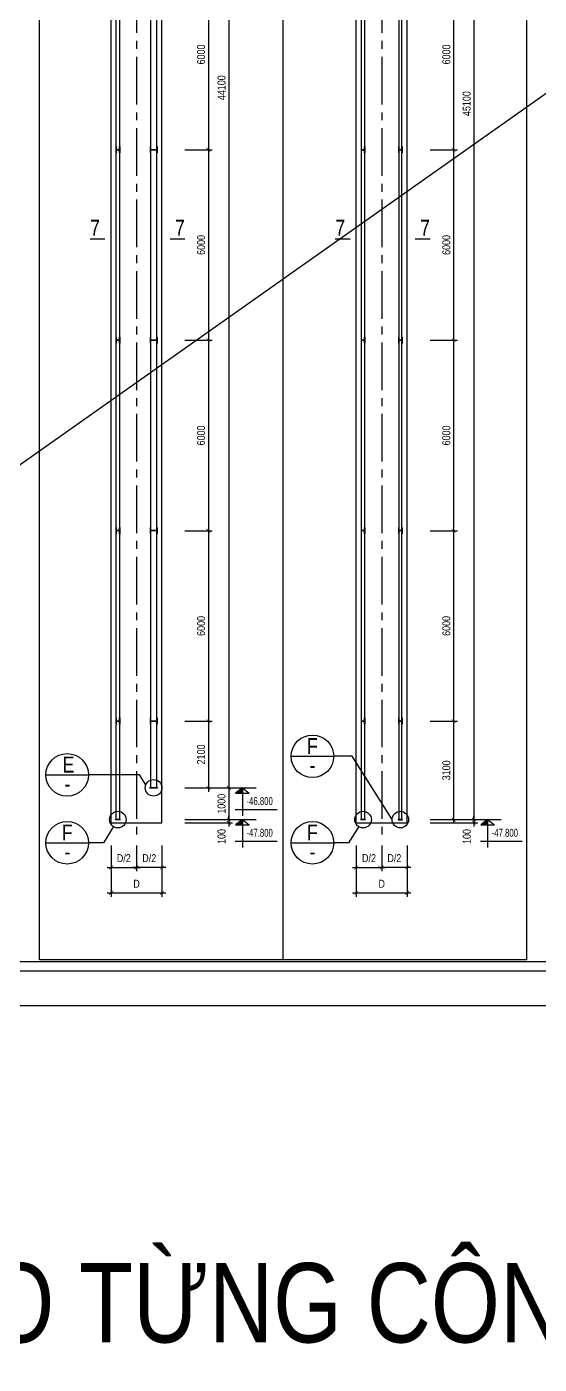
# Model space of a CAD drawing. Extents: x 171424 to 249266, y 74893 to 149166.
# Drawn here: x 222537 to 226570, y 100070 to 110602 of the extents above; entities that cross this region are included whole.
import ezdxf
from ezdxf.enums import TextEntityAlignment as Align

# ---------------------------------------------------------------- set-up
doc = ezdxf.new("R2010")
doc.units = 0
doc.header["$LTSCALE"] = 500
doc.header["$MEASUREMENT"] = 0
doc.header["$PDMODE"] = 3
doc.linetypes.add('CENTER2', pattern=[1.125, 0.75, -0.125, 0.125, -0.125])
doc.layers.get('0').update_dxf_attribs({"linetype": 'CONTINUOUS'})
doc.layers.get('DEFPOINTS').update_dxf_attribs({"linetype": 'CONTINUOUS'})
for name, color, linetype in [('01.CDC.AXIS', 160, 'CENTER2'), ('02.CDC.DIM', 1, 'CONTINUOUS'), ('03.CDC.BORDER', 3, 'CONTINUOUS'), ('06.CDC.TEXT', 2, 'CONTINUOUS'), ('10.CDC.HATCH', 9, 'CONTINUOUS'), ('11.CDC.NOTE', 8, 'CONTINUOUS'), ('CDC-KHUNGTEN', 7, 'CONTINUOUS'), ('CDC.10.HATCH', 9, 'CONTINUOUS')]:
    doc.layers.add(name, color=color, linetype=linetype)
doc.layers.add('KCS_Plotter', color=11, linetype='CONTINUOUS', plot=False)
doc.styles.add('ARIAL', font='arial.ttf', dxfattribs={"width": 0.8})
doc.dimstyles.new('DIM100-25', dxfattribs={"dimtxt": 63, "dimasz": 30, "dimexe": 30, "dimexo": 0, "dimgap": 25, "dimtad": 1, "dimdec": 0, "dimlfac": 4, "dimzin": 0, "dimdsep": 46, "dimtxsty": 'ARIAL', "dimblk": 'ARCHTICK', "dimblk1": 'ARCHTICK', "dimblk2": 'D', "dimcen": 0, "dimdle": 30, "dimclrd": 1, "dimclre": 1, "dimclrt": 2, "dimadec": 0, "dimazin": 0, "dimtfac": 1, "dimtdec": 0, "dimtix": 1, "dimtofl": 0, "dimtmove": 2, "dimatfit": 3, "dimldrblk": 'ARCHTICK', "dimfxl": 1, "dimtolj": 1, "dimtzin": 0, "dimarcsym": 0})
doc.dimstyles.new('DIM100-50', dxfattribs={"dimtxt": 63, "dimasz": 30, "dimexe": 30, "dimexo": 0, "dimgap": 40, "dimtad": 1, "dimdec": 0, "dimlfac": 2, "dimzin": 0, "dimdsep": 46, "dimtxsty": 'ARIAL', "dimblk": 'ARCHTICK', "dimcen": 0, "dimdle": 30, "dimclrd": 1, "dimclre": 1, "dimclrt": 2, "dimadec": 0, "dimazin": 0, "dimtfac": 1, "dimtdec": 0, "dimtix": 1, "dimtofl": 0, "dimtmove": 2, "dimatfit": 3, "dimldrblk": 'ARCHTICK', "dimfxl": 1, "dimtolj": 1, "dimtzin": 0, "dimarcsym": 0})

# ---------------------------------------------------------------- blocks, each defined once
blk = doc.blocks.new('_ArchTick')
at = {"color": 0, "linetype": 'ByBlock', "const_width": 0.15}
blk.add_lwpolyline([(-0.5, -0.5), (0.5, 0.5)], dxfattribs=at)
blk = doc.blocks.new('*D655')
at = {"layer": '02.CDC.DIM', "color": 1, "lineweight": -2, "transparency": 16777216}
for p, q in [((223201, 103991), (223201, 103752)), ((223601, 103991), (223601, 103752)), ((223171, 103782), (223631, 103782))]:
    blk.add_line(p, q, dxfattribs=at)
at = {"layer": 'DEFPOINTS', "color": 0, "transparency": 16777216}
for p in [(223201, 103991), (223601, 103991), (223601, 103782)]:
    blk.add_point(p, dxfattribs=at)
at = {"layer": '02.CDC.DIM', "color": 1, "lineweight": -2, "transparency": 16777216, "xscale": 30, "yscale": 30, "zscale": 30, "rotation": 180}
blk.add_blockref('_ArchTick', (223201, 103782), dxfattribs=at)
at = {"layer": '02.CDC.DIM', "color": 1, "lineweight": -2, "transparency": 16777216, "xscale": 30, "yscale": 30, "zscale": 30}
blk.add_blockref('_ArchTick', (223601, 103782), dxfattribs=at)
at = {"layer": '02.CDC.DIM', "color": 2, "transparency": 16777216, "insert": (223401, 103854), "char_height": 63, "attachment_point": 5, "style": 'ARIAL'}
blk.add_mtext('\\A1;D', dxfattribs=at)
blk = doc.blocks.new('*D656')
at = {"layer": '02.CDC.DIM', "color": 1, "lineweight": -2, "transparency": 16777216}
for p, q in [((223201, 104154), (223201, 103952)), ((223401, 104154), (223401, 103952)), ((223171, 103982), (223431, 103982))]:
    blk.add_line(p, q, dxfattribs=at)
at = {"layer": 'DEFPOINTS', "color": 0, "transparency": 16777216}
for p in [(223201, 104154), (223401, 104154), (223401, 103982)]:
    blk.add_point(p, dxfattribs=at)
at = {"layer": '02.CDC.DIM', "color": 1, "lineweight": -2, "transparency": 16777216, "xscale": 30, "yscale": 30, "zscale": 30, "rotation": 180}
blk.add_blockref('_ArchTick', (223201, 103982), dxfattribs=at)
at = {"layer": '02.CDC.DIM', "color": 1, "lineweight": -2, "transparency": 16777216, "xscale": 30, "yscale": 30, "zscale": 30}
blk.add_blockref('_ArchTick', (223401, 103982), dxfattribs=at)
at = {"layer": '02.CDC.DIM', "color": 2, "transparency": 16777216, "insert": (223301, 104055), "char_height": 63, "attachment_point": 5, "style": 'ARIAL'}
blk.add_mtext('\\A1;D/2', dxfattribs=at)
blk = doc.blocks.new('*D657')
at = {"layer": '02.CDC.DIM', "color": 1, "lineweight": -2, "transparency": 16777216}
for p, q in [((223401, 104154), (223401, 103952)), ((223601, 104154), (223601, 103952)), ((223631, 103982), (223371, 103982))]:
    blk.add_line(p, q, dxfattribs=at)
at = {"layer": 'DEFPOINTS', "color": 0, "transparency": 16777216}
for p in [(223401, 104154), (223601, 104154), (223401, 103982)]:
    blk.add_point(p, dxfattribs=at)
at = {"layer": '02.CDC.DIM', "color": 1, "lineweight": -2, "transparency": 16777216, "xscale": 30, "yscale": 30, "zscale": 30, "rotation": 180}
blk.add_blockref('_ArchTick', (223401, 103982), dxfattribs=at)
at = {"layer": '02.CDC.DIM', "color": 1, "lineweight": -2, "transparency": 16777216, "xscale": 30, "yscale": 30, "zscale": 30}
blk.add_blockref('_ArchTick', (223601, 103982), dxfattribs=at)
at = {"layer": '02.CDC.DIM', "color": 2, "transparency": 16777216, "insert": (223501, 104055), "char_height": 63, "attachment_point": 5, "style": 'ARIAL'}
blk.add_mtext('\\A1;D/2', dxfattribs=at)
blk = doc.blocks.new('*D661')
at = {"layer": '02.CDC.DIM', "color": 1, "lineweight": -2, "transparency": 16777216}
for p, q in [((223782, 111134), (223996, 111134)), ((223966, 111164), (223966, 109604)), ((223782, 109634), (223996, 109634))]:
    blk.add_line(p, q, dxfattribs=at)
at = {"layer": 'DEFPOINTS', "color": 0, "transparency": 16777216}
for p in [(223782, 111134), (223782, 109634), (223966, 109634)]:
    blk.add_point(p, dxfattribs=at)
at = {"layer": '02.CDC.DIM', "color": 1, "lineweight": -2, "transparency": 16777216, "xscale": 30, "yscale": 30, "zscale": 30}
for p, rotation in [((223966, 111134), 90), ((223966, 109634), 270)]:
    blk.add_blockref('_ArchTick', p, dxfattribs=dict(at, rotation=rotation))
at = {"layer": '02.CDC.DIM', "color": 2, "transparency": 16777216, "insert": (223909, 110384), "char_height": 63, "attachment_point": 5, "rotation": 90, "style": 'ARIAL'}
blk.add_mtext('\\A1;6000', dxfattribs=at)
blk = doc.blocks.new('D')
at = {"layer": '02.CDC.DIM'}
for p, q in [((-50, -50), (50, 50)), ((-86.75, 0), (86.75, 0))]:
    blk.add_line(p, q, dxfattribs=at)
blk = doc.blocks.new('*D662')
at = {"layer": '02.CDC.DIM', "color": 1, "lineweight": -2, "transparency": 16777216}
for p, q in [((223966, 109664), (223966, 108104)), ((223782, 109634), (223996, 109634)), ((223782, 108134), (223996, 108134))]:
    blk.add_line(p, q, dxfattribs=at)
at = {"layer": 'DEFPOINTS', "color": 0, "transparency": 16777216}
for p in [(223782, 109634), (223782, 108134), (223966, 108134)]:
    blk.add_point(p, dxfattribs=at)
at = {"layer": '02.CDC.DIM', "color": 1, "lineweight": -2, "transparency": 16777216, "xscale": 30, "yscale": 30, "zscale": 30}
for p, rotation in [((223966, 109634), 90), ((223966, 108134), 270)]:
    blk.add_blockref('_ArchTick', p, dxfattribs=dict(at, rotation=rotation))
at = {"layer": '02.CDC.DIM', "color": 2, "transparency": 16777216, "insert": (223909, 108884), "char_height": 63, "attachment_point": 5, "rotation": 90, "style": 'ARIAL'}
blk.add_mtext('\\A1;6000', dxfattribs=at)
blk = doc.blocks.new('*D663')
at = {"layer": '02.CDC.DIM', "color": 1, "lineweight": -2, "transparency": 16777216}
for p, q in [((223966, 108164), (223966, 106604)), ((223782, 108134), (223996, 108134)), ((223782, 106634), (223996, 106634))]:
    blk.add_line(p, q, dxfattribs=at)
at = {"layer": 'DEFPOINTS', "color": 0, "transparency": 16777216}
for p in [(223782, 108134), (223782, 106634), (223966, 106634)]:
    blk.add_point(p, dxfattribs=at)
at = {"layer": '02.CDC.DIM', "color": 1, "lineweight": -2, "transparency": 16777216, "xscale": 30, "yscale": 30, "zscale": 30}
for p, rotation in [((223966, 108134), 90), ((223966, 106634), 270)]:
    blk.add_blockref('_ArchTick', p, dxfattribs=dict(at, rotation=rotation))
at = {"layer": '02.CDC.DIM', "color": 2, "transparency": 16777216, "insert": (223909, 107384), "char_height": 63, "attachment_point": 5, "rotation": 90, "style": 'ARIAL'}
blk.add_mtext('\\A1;6000', dxfattribs=at)
blk = doc.blocks.new('*D664')
at = {"layer": '02.CDC.DIM', "color": 1, "lineweight": -2, "transparency": 16777216}
for p, q in [((223782, 106634), (223996, 106634)), ((223966, 106664), (223966, 105104)), ((223782, 105134), (223996, 105134))]:
    blk.add_line(p, q, dxfattribs=at)
at = {"layer": 'DEFPOINTS', "color": 0, "transparency": 16777216}
for p in [(223782, 106634), (223782, 105134), (223966, 105134)]:
    blk.add_point(p, dxfattribs=at)
at = {"layer": '02.CDC.DIM', "color": 1, "lineweight": -2, "transparency": 16777216, "xscale": 30, "yscale": 30, "zscale": 30}
for p, rotation in [((223966, 106634), 90), ((223966, 105134), 270)]:
    blk.add_blockref('_ArchTick', p, dxfattribs=dict(at, rotation=rotation))
at = {"layer": '02.CDC.DIM', "color": 2, "transparency": 16777216, "insert": (223909, 105884), "char_height": 63, "attachment_point": 5, "rotation": 90, "style": 'ARIAL'}
blk.add_mtext('\\A1;6000', dxfattribs=at)
blk = doc.blocks.new('*D665')
at = {"layer": '02.CDC.DIM', "color": 1, "lineweight": -2, "transparency": 16777216}
for p, q in [((223782, 105134), (223996, 105134)), ((223966, 105164), (223966, 104579)), ((223782, 104609), (223996, 104609))]:
    blk.add_line(p, q, dxfattribs=at)
at = {"layer": 'DEFPOINTS', "color": 0, "transparency": 16777216}
for p in [(223782, 105134), (223782, 104609), (223966, 104609)]:
    blk.add_point(p, dxfattribs=at)
at = {"layer": '02.CDC.DIM', "color": 1, "lineweight": -2, "transparency": 16777216, "xscale": 30, "yscale": 30, "zscale": 30}
for p, rotation in [((223966, 105134), 90), ((223966, 104609), 270)]:
    blk.add_blockref('_ArchTick', p, dxfattribs=dict(at, rotation=rotation))
at = {"layer": '02.CDC.DIM', "color": 2, "transparency": 16777216, "insert": (223909, 104872), "char_height": 63, "attachment_point": 5, "rotation": 90, "style": 'ARIAL'}
blk.add_mtext('\\A1;2100', dxfattribs=at)
blk = doc.blocks.new('*D666')
at = {"layer": '02.CDC.DIM', "color": 1, "lineweight": -2, "transparency": 16777216}
for p, q in [((223782, 104609), (224157, 104609)), ((224127, 104639), (224127, 104329)), ((223782, 104359), (224157, 104359))]:
    blk.add_line(p, q, dxfattribs=at)
at = {"layer": 'DEFPOINTS', "color": 0, "transparency": 16777216}
for p in [(223782, 104609), (223782, 104359), (224127, 104359)]:
    blk.add_point(p, dxfattribs=at)
at = {"layer": '02.CDC.DIM', "color": 1, "lineweight": -2, "transparency": 16777216, "xscale": 30, "yscale": 30, "zscale": 30}
for p, rotation in [((224127, 104609), 90), ((224127, 104359), 270)]:
    blk.add_blockref('_ArchTick', p, dxfattribs=dict(at, rotation=rotation))
at = {"layer": '02.CDC.DIM', "color": 2, "transparency": 16777216, "insert": (224070, 104484), "char_height": 63, "attachment_point": 5, "rotation": 90, "style": 'ARIAL'}
blk.add_mtext('\\A1;1000', dxfattribs=at)
blk = doc.blocks.new('*D667')
at = {"layer": '02.CDC.DIM', "color": 1, "lineweight": -2, "transparency": 16777216}
for p, q in [((224127, 104359), (224127, 104389)), ((223782, 104359), (224157, 104359)), ((223782, 104334), (224157, 104334)), ((224127, 104334), (224127, 104304))]:
    blk.add_line(p, q, dxfattribs=at)
at = {"layer": 'DEFPOINTS', "color": 0, "transparency": 16777216}
for p in [(223782, 104359), (223782, 104334), (224127, 104334)]:
    blk.add_point(p, dxfattribs=at)
at = {"layer": '02.CDC.DIM', "color": 1, "lineweight": -2, "transparency": 16777216, "xscale": 30, "yscale": 30, "zscale": 30}
for p, rotation in [((224127, 104359), 270), ((224127, 104334), 90)]:
    blk.add_blockref('_ArchTick', p, dxfattribs=dict(at, rotation=rotation))
at = {"layer": '02.CDC.DIM', "color": 2, "transparency": 16777216, "insert": (224070, 104226), "char_height": 63, "attachment_point": 5, "rotation": 90, "style": 'ARIAL'}
blk.add_mtext('\\A1;100', dxfattribs=at)
blk = doc.blocks.new('*D668')
at = {"layer": '02.CDC.DIM', "color": 1, "lineweight": -2, "transparency": 16777216}
for p, q in [((224127, 115664), (224127, 104579)), ((223782, 115634), (224157, 115634)), ((223782, 104609), (224157, 104609))]:
    blk.add_line(p, q, dxfattribs=at)
at = {"layer": 'DEFPOINTS', "color": 0, "transparency": 16777216}
for p in [(223782, 115634), (223782, 104609), (224127, 104609)]:
    blk.add_point(p, dxfattribs=at)
at = {"layer": '02.CDC.DIM', "color": 1, "lineweight": -2, "transparency": 16777216, "xscale": 30, "yscale": 30, "zscale": 30}
for p, rotation in [((224127, 115634), 90), ((224127, 104609), 270)]:
    blk.add_blockref('_ArchTick', p, dxfattribs=dict(at, rotation=rotation))
at = {"layer": '02.CDC.DIM', "color": 2, "transparency": 16777216, "insert": (224070, 110122), "char_height": 63, "attachment_point": 5, "rotation": 90, "style": 'ARIAL'}
blk.add_mtext('\\A1;44100', dxfattribs=at)
blk = doc.blocks.new('*D670')
at = {"layer": '02.CDC.DIM', "color": 1, "lineweight": -2, "transparency": 16777216}
for p, q in [((225130, 103991), (225130, 103752)), ((225530, 103991), (225530, 103752)), ((225100, 103782), (225560, 103782))]:
    blk.add_line(p, q, dxfattribs=at)
at = {"layer": 'DEFPOINTS', "color": 0, "transparency": 16777216}
for p in [(225130, 103991), (225530, 103991), (225530, 103782)]:
    blk.add_point(p, dxfattribs=at)
at = {"layer": '02.CDC.DIM', "color": 1, "lineweight": -2, "transparency": 16777216, "xscale": 30, "yscale": 30, "zscale": 30, "rotation": 180}
blk.add_blockref('_ArchTick', (225130, 103782), dxfattribs=at)
at = {"layer": '02.CDC.DIM', "color": 1, "lineweight": -2, "transparency": 16777216, "xscale": 30, "yscale": 30, "zscale": 30}
blk.add_blockref('_ArchTick', (225530, 103782), dxfattribs=at)
at = {"layer": '02.CDC.DIM', "color": 2, "transparency": 16777216, "insert": (225330, 103854), "char_height": 63, "attachment_point": 5, "style": 'ARIAL'}
blk.add_mtext('\\A1;D', dxfattribs=at)
blk = doc.blocks.new('*D671')
at = {"layer": '02.CDC.DIM', "color": 1, "lineweight": -2, "transparency": 16777216}
for p, q in [((225130, 104154), (225130, 103952)), ((225330, 104154), (225330, 103952)), ((225100, 103982), (225360, 103982))]:
    blk.add_line(p, q, dxfattribs=at)
at = {"layer": 'DEFPOINTS', "color": 0, "transparency": 16777216}
for p in [(225130, 104154), (225330, 104154), (225330, 103982)]:
    blk.add_point(p, dxfattribs=at)
at = {"layer": '02.CDC.DIM', "color": 1, "lineweight": -2, "transparency": 16777216, "xscale": 30, "yscale": 30, "zscale": 30, "rotation": 180}
blk.add_blockref('_ArchTick', (225130, 103982), dxfattribs=at)
at = {"layer": '02.CDC.DIM', "color": 1, "lineweight": -2, "transparency": 16777216, "xscale": 30, "yscale": 30, "zscale": 30}
blk.add_blockref('_ArchTick', (225330, 103982), dxfattribs=at)
at = {"layer": '02.CDC.DIM', "color": 2, "transparency": 16777216, "insert": (225230, 104055), "char_height": 63, "attachment_point": 5, "style": 'ARIAL'}
blk.add_mtext('\\A1;D/2', dxfattribs=at)
blk = doc.blocks.new('*D672')
at = {"layer": '02.CDC.DIM', "color": 1, "lineweight": -2, "transparency": 16777216}
for p, q in [((225330, 104154), (225330, 103952)), ((225530, 104154), (225530, 103952)), ((225560, 103982), (225300, 103982))]:
    blk.add_line(p, q, dxfattribs=at)
at = {"layer": 'DEFPOINTS', "color": 0, "transparency": 16777216}
for p in [(225330, 104154), (225530, 104154), (225330, 103982)]:
    blk.add_point(p, dxfattribs=at)
at = {"layer": '02.CDC.DIM', "color": 1, "lineweight": -2, "transparency": 16777216, "xscale": 30, "yscale": 30, "zscale": 30, "rotation": 180}
blk.add_blockref('_ArchTick', (225330, 103982), dxfattribs=at)
at = {"layer": '02.CDC.DIM', "color": 1, "lineweight": -2, "transparency": 16777216, "xscale": 30, "yscale": 30, "zscale": 30}
blk.add_blockref('_ArchTick', (225530, 103982), dxfattribs=at)
at = {"layer": '02.CDC.DIM', "color": 2, "transparency": 16777216, "insert": (225430, 104055), "char_height": 63, "attachment_point": 5, "style": 'ARIAL'}
blk.add_mtext('\\A1;D/2', dxfattribs=at)
blk = doc.blocks.new('*D676')
at = {"layer": '02.CDC.DIM', "color": 1, "lineweight": -2, "transparency": 16777216}
for p, q in [((225712, 111134), (225926, 111134)), ((225896, 111164), (225896, 109604)), ((225712, 109634), (225926, 109634))]:
    blk.add_line(p, q, dxfattribs=at)
at = {"layer": 'DEFPOINTS', "color": 0, "transparency": 16777216}
for p in [(225712, 111134), (225712, 109634), (225896, 109634)]:
    blk.add_point(p, dxfattribs=at)
at = {"layer": '02.CDC.DIM', "color": 1, "lineweight": -2, "transparency": 16777216, "xscale": 30, "yscale": 30, "zscale": 30}
for p, rotation in [((225896, 111134), 90), ((225896, 109634), 270)]:
    blk.add_blockref('_ArchTick', p, dxfattribs=dict(at, rotation=rotation))
at = {"layer": '02.CDC.DIM', "color": 2, "transparency": 16777216, "insert": (225839, 110384), "char_height": 63, "attachment_point": 5, "rotation": 90, "style": 'ARIAL'}
blk.add_mtext('\\A1;6000', dxfattribs=at)
blk = doc.blocks.new('*D677')
at = {"layer": '02.CDC.DIM', "color": 1, "lineweight": -2, "transparency": 16777216}
for p, q in [((225896, 109664), (225896, 108104)), ((225712, 109634), (225926, 109634)), ((225712, 108134), (225926, 108134))]:
    blk.add_line(p, q, dxfattribs=at)
at = {"layer": 'DEFPOINTS', "color": 0, "transparency": 16777216}
for p in [(225712, 109634), (225712, 108134), (225896, 108134)]:
    blk.add_point(p, dxfattribs=at)
at = {"layer": '02.CDC.DIM', "color": 1, "lineweight": -2, "transparency": 16777216, "xscale": 30, "yscale": 30, "zscale": 30}
for p, rotation in [((225896, 109634), 90), ((225896, 108134), 270)]:
    blk.add_blockref('_ArchTick', p, dxfattribs=dict(at, rotation=rotation))
at = {"layer": '02.CDC.DIM', "color": 2, "transparency": 16777216, "insert": (225839, 108884), "char_height": 63, "attachment_point": 5, "rotation": 90, "style": 'ARIAL'}
blk.add_mtext('\\A1;6000', dxfattribs=at)
blk = doc.blocks.new('*D678')
at = {"layer": '02.CDC.DIM', "color": 1, "lineweight": -2, "transparency": 16777216}
for p, q in [((225896, 108164), (225896, 106604)), ((225712, 108134), (225926, 108134)), ((225712, 106634), (225926, 106634))]:
    blk.add_line(p, q, dxfattribs=at)
at = {"layer": 'DEFPOINTS', "color": 0, "transparency": 16777216}
for p in [(225712, 108134), (225712, 106634), (225896, 106634)]:
    blk.add_point(p, dxfattribs=at)
at = {"layer": '02.CDC.DIM', "color": 1, "lineweight": -2, "transparency": 16777216, "xscale": 30, "yscale": 30, "zscale": 30}
for p, rotation in [((225896, 108134), 90), ((225896, 106634), 270)]:
    blk.add_blockref('_ArchTick', p, dxfattribs=dict(at, rotation=rotation))
at = {"layer": '02.CDC.DIM', "color": 2, "transparency": 16777216, "insert": (225839, 107384), "char_height": 63, "attachment_point": 5, "rotation": 90, "style": 'ARIAL'}
blk.add_mtext('\\A1;6000', dxfattribs=at)
blk = doc.blocks.new('*D679')
at = {"layer": '02.CDC.DIM', "color": 1, "lineweight": -2, "transparency": 16777216}
for p, q in [((225712, 106634), (225926, 106634)), ((225896, 106664), (225896, 105104)), ((225712, 105134), (225926, 105134))]:
    blk.add_line(p, q, dxfattribs=at)
at = {"layer": 'DEFPOINTS', "color": 0, "transparency": 16777216}
for p in [(225712, 106634), (225712, 105134), (225896, 105134)]:
    blk.add_point(p, dxfattribs=at)
at = {"layer": '02.CDC.DIM', "color": 1, "lineweight": -2, "transparency": 16777216, "xscale": 30, "yscale": 30, "zscale": 30}
for p, rotation in [((225896, 106634), 90), ((225896, 105134), 270)]:
    blk.add_blockref('_ArchTick', p, dxfattribs=dict(at, rotation=rotation))
at = {"layer": '02.CDC.DIM', "color": 2, "transparency": 16777216, "insert": (225839, 105884), "char_height": 63, "attachment_point": 5, "rotation": 90, "style": 'ARIAL'}
blk.add_mtext('\\A1;6000', dxfattribs=at)
blk = doc.blocks.new('*D680')
at = {"layer": '02.CDC.DIM', "color": 1, "lineweight": -2, "transparency": 16777216}
for p, q in [((225712, 105134), (225926, 105134)), ((225896, 105164), (225896, 104329)), ((225712, 104359), (225926, 104359))]:
    blk.add_line(p, q, dxfattribs=at)
at = {"layer": 'DEFPOINTS', "color": 0, "transparency": 16777216}
for p in [(225712, 105134), (225712, 104359), (225896, 104359)]:
    blk.add_point(p, dxfattribs=at)
at = {"layer": '02.CDC.DIM', "color": 1, "lineweight": -2, "transparency": 16777216, "xscale": 30, "yscale": 30, "zscale": 30}
for p, rotation in [((225896, 105134), 90), ((225896, 104359), 270)]:
    blk.add_blockref('_ArchTick', p, dxfattribs=dict(at, rotation=rotation))
at = {"layer": '02.CDC.DIM', "color": 2, "transparency": 16777216, "insert": (225839, 104747), "char_height": 63, "attachment_point": 5, "rotation": 90, "style": 'ARIAL'}
blk.add_mtext('\\A1;3100', dxfattribs=at)
blk = doc.blocks.new('*D681')
at = {"layer": '02.CDC.DIM', "color": 1, "lineweight": -2, "transparency": 16777216}
for p, q in [((226056, 104359), (226056, 104389)), ((225712, 104359), (226086, 104359)), ((225712, 104334), (226086, 104334)), ((226056, 104334), (226056, 104304))]:
    blk.add_line(p, q, dxfattribs=at)
at = {"layer": 'DEFPOINTS', "color": 0, "transparency": 16777216}
for p in [(225712, 104359), (225712, 104334), (226056, 104334)]:
    blk.add_point(p, dxfattribs=at)
at = {"layer": '02.CDC.DIM', "color": 1, "lineweight": -2, "transparency": 16777216, "xscale": 30, "yscale": 30, "zscale": 30}
for p, rotation in [((226056, 104359), 270), ((226056, 104334), 90)]:
    blk.add_blockref('_ArchTick', p, dxfattribs=dict(at, rotation=rotation))
at = {"layer": '02.CDC.DIM', "color": 2, "transparency": 16777216, "insert": (226000, 104226), "char_height": 63, "attachment_point": 5, "rotation": 90, "style": 'ARIAL'}
blk.add_mtext('\\A1;100', dxfattribs=at)
blk = doc.blocks.new('*D682')
at = {"layer": '02.CDC.DIM', "color": 1, "lineweight": -2, "transparency": 16777216}
for p, q in [((226056, 115664), (226056, 104329)), ((225712, 115634), (226086, 115634)), ((225712, 104359), (226086, 104359))]:
    blk.add_line(p, q, dxfattribs=at)
at = {"layer": 'DEFPOINTS', "color": 0, "transparency": 16777216}
for p in [(225712, 115634), (225712, 104359), (226056, 104359)]:
    blk.add_point(p, dxfattribs=at)
at = {"layer": '02.CDC.DIM', "color": 1, "lineweight": -2, "transparency": 16777216, "xscale": 30, "yscale": 30, "zscale": 30}
for p, rotation in [((226056, 115634), 90), ((226056, 104359), 270)]:
    blk.add_blockref('_ArchTick', p, dxfattribs=dict(at, rotation=rotation))
at = {"layer": '02.CDC.DIM', "color": 2, "transparency": 16777216, "insert": (225999, 109997), "char_height": 63, "attachment_point": 5, "rotation": 90, "style": 'ARIAL'}
blk.add_mtext('\\A1;45100', dxfattribs=at)
blk = doc.blocks.new('KHUNG A1')
at = {"layer": 'CDC-KHUNGTEN'}
blk.add_lwpolyline([(10366.22, 712.17), (10366.22, 1278.17), (9655.22, 1278.17), (9655.22, 712.17)], close=True, dxfattribs=at)
at = {"layer": 'CDC.10.HATCH', "color": 8}
blk.add_lwpolyline([(9652.22, 709.17), (10447.22, 709.17), (10447.22, 1281.17), (9652.22, 1281.17)], close=True, dxfattribs=at)
at = {"layer": 'DEFPOINTS', "color": 1}
blk.add_lwpolyline([(9617.22, 698.17), (9617.22, 1292.17), (10458.22, 1292.17), (10458.22, 698.17), (9617.22, 698.17)], close=True, dxfattribs=at)

msp = doc.modelspace()

# ---------------------------------------------------------------- linework, layer by layer
at = {"layer": '01.CDC.AXIS'}
for p, q in [((223400.87, 115990.67), (223400.87, 104219.24)), ((225330.28, 115990.67), (225330.28, 104219.24))]:
    msp.add_line(p, q, dxfattribs=at)
at = {"layer": '03.CDC.BORDER'}
for p, q in [((224553.46, 116895.41), (224553.46, 103255.83)), ((223565.13, 104609.24), (223505.13, 104609.24)), ((223236.61, 104359.24), (223271.61, 104359.24)), ((223271.61, 104359.24), (223236.61, 104359.24)), ((225166.02, 104359.24), (225201.02, 104359.24)), ((225201.02, 104359.24), (225166.02, 104359.24)), ((225494.54, 104359.24), (225459.54, 104359.24)), ((225459.54, 104359.24), (225494.54, 104359.24))]:
    msp.add_line(p, q, dxfattribs=at)
for points in [[(222637.2, 117355.41), (226469.73, 117355.41), (226469.73, 103255.83), (222637.2, 103255.83)], [(223241.61, 111134.24), (223266.61, 111134.24), (223266.61, 109634.24), (223241.61, 109634.24)], [(223560.13, 111134.24), (223510.13, 111134.24), (223510.13, 109634.24), (223560.13, 109634.24)], [(225171.02, 111134.24), (225196.02, 111134.24), (225196.02, 109634.24), (225171.02, 109634.24)], [(225489.54, 111134.24), (225464.54, 111134.24), (225464.54, 109634.24), (225489.54, 109634.24)], [(223239.69, 109609.32), (223241.61, 109609.32), (223241.61, 109659.17), (223239.69, 109659.17)], [(223268.53, 109609.32), (223266.61, 109609.32), (223266.61, 109659.17), (223268.53, 109659.17)], [(223508.21, 109609.32), (223510.13, 109609.32), (223510.13, 109659.17), (223508.21, 109659.17)], [(223562.05, 109609.32), (223560.13, 109609.32), (223560.13, 109659.17), (223562.05, 109659.17)], [(225169.1, 109609.32), (225171.02, 109609.32), (225171.02, 109659.17), (225169.1, 109659.17)], [(225197.94, 109609.32), (225196.02, 109609.32), (225196.02, 109659.17), (225197.94, 109659.17)], [(225462.62, 109609.32), (225464.54, 109609.32), (225464.54, 109659.17), (225462.62, 109659.17)], [(225491.46, 109609.32), (225489.54, 109609.32), (225489.54, 109659.17), (225491.46, 109659.17)], [(223241.61, 109634.24), (223266.61, 109634.24), (223266.61, 108134.24), (223241.61, 108134.24)], [(223560.13, 109634.24), (223510.13, 109634.24), (223510.13, 108134.24), (223560.13, 108134.24)], [(225171.02, 109634.24), (225196.02, 109634.24), (225196.02, 108134.24), (225171.02, 108134.24)], [(225489.54, 109634.24), (225464.54, 109634.24), (225464.54, 108134.24), (225489.54, 108134.24)], [(223239.69, 108109.32), (223241.61, 108109.32), (223241.61, 108159.17), (223239.69, 108159.17)], [(223241.61, 108134.24), (223266.61, 108134.24), (223266.61, 106634.24), (223241.61, 106634.24)], [(223268.53, 108109.32), (223266.61, 108109.32), (223266.61, 108159.17), (223268.53, 108159.17)], [(223508.21, 108109.32), (223510.13, 108109.32), (223510.13, 108159.17), (223508.21, 108159.17)], [(223560.13, 108134.24), (223510.13, 108134.24), (223510.13, 106634.24), (223560.13, 106634.24)], [(223562.05, 108109.32), (223560.13, 108109.32), (223560.13, 108159.17), (223562.05, 108159.17)], [(225169.1, 108109.32), (225171.02, 108109.32), (225171.02, 108159.17), (225169.1, 108159.17)], [(225171.02, 108134.24), (225196.02, 108134.24), (225196.02, 106634.24), (225171.02, 106634.24)], [(225197.94, 108109.32), (225196.02, 108109.32), (225196.02, 108159.17), (225197.94, 108159.17)], [(225462.62, 108109.32), (225464.54, 108109.32), (225464.54, 108159.17), (225462.62, 108159.17)], [(225489.54, 108134.24), (225464.54, 108134.24), (225464.54, 106634.24), (225489.54, 106634.24)], [(225491.46, 108109.32), (225489.54, 108109.32), (225489.54, 108159.17), (225491.46, 108159.17)], [(223239.69, 106609.32), (223241.61, 106609.32), (223241.61, 106659.17), (223239.69, 106659.17)], [(223241.61, 106634.24), (223266.61, 106634.24), (223266.61, 105134.24), (223241.61, 105134.24)], [(223268.53, 106609.32), (223266.61, 106609.32), (223266.61, 106659.17), (223268.53, 106659.17)], [(223508.21, 106609.32), (223510.13, 106609.32), (223510.13, 106659.17), (223508.21, 106659.17)], [(223560.13, 106634.24), (223510.13, 106634.24), (223510.13, 105134.24), (223560.13, 105134.24)], [(223562.05, 106609.32), (223560.13, 106609.32), (223560.13, 106659.17), (223562.05, 106659.17)], [(225169.1, 106609.32), (225171.02, 106609.32), (225171.02, 106659.17), (225169.1, 106659.17)], [(225171.02, 106634.24), (225196.02, 106634.24), (225196.02, 105134.24), (225171.02, 105134.24)], [(225197.94, 106609.32), (225196.02, 106609.32), (225196.02, 106659.17), (225197.94, 106659.17)], [(225462.62, 106609.32), (225464.54, 106609.32), (225464.54, 106659.17), (225462.62, 106659.17)], [(225489.54, 106634.24), (225464.54, 106634.24), (225464.54, 105134.24), (225489.54, 105134.24)], [(225491.46, 106609.32), (225489.54, 106609.32), (225489.54, 106659.17), (225491.46, 106659.17)], [(223239.69, 105109.32), (223241.61, 105109.32), (223241.61, 105159.17), (223239.69, 105159.17)], [(223268.53, 105109.32), (223266.61, 105109.32), (223266.61, 105159.17), (223268.53, 105159.17)], [(223508.21, 105109.32), (223510.13, 105109.32), (223510.13, 105159.17), (223508.21, 105159.17)], [(223562.05, 105109.32), (223560.13, 105109.32), (223560.13, 105159.17), (223562.05, 105159.17)], [(225169.1, 105109.32), (225171.02, 105109.32), (225171.02, 105159.17), (225169.1, 105159.17)], [(225197.94, 105109.32), (225196.02, 105109.32), (225196.02, 105159.17), (225197.94, 105159.17)], [(225462.62, 105109.32), (225464.54, 105109.32), (225464.54, 105159.17), (225462.62, 105159.17)], [(225491.46, 105109.32), (225489.54, 105109.32), (225489.54, 105159.17), (225491.46, 105159.17)], [(223505.13, 104607.32), (223505.13, 104609.24), (223565.13, 104609.24), (223565.13, 104607.32)], [(223236.61, 104357.32), (223236.61, 104359.24), (223271.61, 104359.24), (223271.61, 104357.32)], [(225166.02, 104357.32), (225166.02, 104359.24), (225201.02, 104359.24), (225201.02, 104357.32)], [(225494.54, 104357.32), (225494.54, 104359.24), (225459.54, 104359.24), (225459.54, 104357.32)]]:
    msp.add_lwpolyline(points, close=True, dxfattribs=at)
for points in [[(223241.61, 104359.24), (223241.61, 105134.24), (223266.61, 105134.24), (223266.61, 104359.24)], [(223560.13, 104609.24), (223560.13, 105134.24), (223510.13, 105134.24), (223510.13, 104609.24)], [(225171.02, 104359.24), (225171.02, 105134.24), (225196.02, 105134.24), (225196.02, 104359.24)], [(225489.54, 104359.24), (225489.54, 105134.24), (225464.54, 105134.24), (225464.54, 104359.24)]]:
    msp.add_lwpolyline(points, dxfattribs=at)
at = {"layer": '10.CDC.HATCH'}
for p, q in [((223200.87, 104334.24), (223200.87, 115784.24)), ((223600.87, 104334.24), (223600.87, 115784.24)), ((225130.28, 104334.24), (225130.28, 115784.24)), ((225530.28, 104334.24), (225530.28, 115784.24)), ((223200.87, 104334.24), (223600.87, 104334.24)), ((225130.28, 104334.24), (225530.28, 104334.24))]:
    msp.add_line(p, q, dxfattribs=at)
at = {"layer": '11.CDC.NOTE'}
for p, q in [((224617.09, 104857.4), (224952.5, 104857.4)), ((222687.67, 104710.98), (223023.09, 104710.98)), ((224126.88, 104609.24), (224341.41, 104609.24)), ((224234.14, 104609.24), (224180.14, 104567.86)), ((224234.14, 104609.24), (224234.14, 104389.29)), ((224234.14, 104609.24), (224288.14, 104567.86)), ((224180.14, 104567.86), (224288.14, 104567.86)), ((224177.85, 104438.11), (224506.99, 104438.11)), ((224126.88, 104359.24), (224341.41, 104359.24)), ((224234.14, 104359.24), (224180.14, 104317.86)), ((224180.14, 104317.86), (224288.14, 104317.86)), ((224234.14, 104359.24), (224234.14, 104139.29)), ((224234.14, 104359.24), (224288.14, 104317.86)), ((226056.29, 104359.24), (226270.82, 104359.24)), ((226163.56, 104359.24), (226109.56, 104317.86)), ((226109.56, 104317.86), (226217.56, 104317.86)), ((226163.56, 104359.24), (226163.56, 104139.29)), ((226163.56, 104359.24), (226217.56, 104317.86)), ((222687.67, 104176.83), (223023.09, 104176.83)), ((224177.85, 104188.11), (224506.99, 104188.11)), ((224617.09, 104176.83), (224952.5, 104176.83)), ((226107.26, 104188.11), (226436.4, 104188.11))]:
    msp.add_line(p, q, dxfattribs=at)
for points in [[(225411.94, 104359.24), (225098.06, 104857.4), (224952.5, 104857.4)], [(223474.19, 104632.16), (223424.53, 104710.98), (223023.09, 104710.98)], [(223220.27, 104303.62), (223140.38, 104176.83), (223023.09, 104176.83)], [(225149.68, 104303.62), (225069.8, 104176.83), (224952.5, 104176.83)]]:
    msp.add_lwpolyline(points, dxfattribs=at)
for centre, radius in [((224784.79, 104857.4), 167.71), ((222855.38, 104710.98), 167.71), ((223535.13, 104609.24), 65.11), ((223254.11, 104359.24), 65.11), ((225183.52, 104359.24), 65.11), ((225477.04, 104359.24), 65.11), ((222855.38, 104176.83), 167.71), ((224784.79, 104176.83), 167.71)]:
    msp.add_circle(centre, radius, dxfattribs=at)
for points in [[(224180.14, 104567.86), (224234.14, 104609.24), (224234.14, 104567.86), (224234.14, 104609.24)], [(224180.14, 104317.86), (224234.14, 104359.24), (224234.14, 104317.86), (224234.14, 104359.24)], [(226109.56, 104317.86), (226163.56, 104359.24), (226163.56, 104317.86), (226163.56, 104359.24)]]:
    msp.add_solid(points, dxfattribs=at)
at = {"layer": 'KCS_Plotter'}
msp.add_line((216448.44, 102892.91), (237473.44, 117742.91), dxfattribs=at)

# ---------------------------------------------------------------- block references
at = {"xscale": 25, "yscale": 25, "zscale": 25}
msp.add_blockref('KHUNG A1', (-23982.15, 85438.58), dxfattribs=at)

# ---------------------------------------------------------------- texts
at = {"layer": '06.CDC.TEXT', "style": 'ARIAL', "width": 0.8}
for s, height, p in [('%%U7 ', 125, (223094, 108956.95)), ('%%U 7', 125, (223722.86, 108956.95)), ('%%U7 ', 125, (225023.42, 108956.95)), ('%%U 7', 125, (225652.27, 108956.95)), ('LƯU Ý: CHIỀU SÂU "A" PHỤ THUỘC VÀO TỪNG CÔNG TRÌNH VÀ KẾT QUẢ TÍNH TOÁN CỤ THỂ', 625, (225008, 100242))]:
    msp.add_text(s, height=height, dxfattribs=at).set_placement(p, align=Align.CENTER)
for s, p in [('F', (224784.79, 104938.48)), ('E', (222864.98, 104792.06)), ('-', (224786.25, 104787.38)), ('-', (222856.83, 104640.97)), ('F', (222855.38, 104257.91)), ('F', (224784.79, 104257.91)), ('-', (222856.83, 104106.82)), ('-', (224786.25, 104106.82))]:
    msp.add_text(s, height=125, dxfattribs=at).set_placement(p, align=Align.MIDDLE_CENTER)
at = {"layer": '06.CDC.TEXT', "style": 'ARIAL', "width": 0.7}
for s, p in [('-46.800', (224369.87, 104505.14)), ('-47.800', (224369.87, 104255.14)), ('-47.800', (226299.29, 104255.14))]:
    msp.add_text(s, height=62.5, dxfattribs=at).set_placement(p, align=Align.MIDDLE)

# ---------------------------------------------------------------- dimensions: what is measured, and where the dimension line sits
at = {"layer": '02.CDC.DIM'}
for base, p1, p2, picture, middle in [((224126.88, 104609.24), (223782.28, 115634.24), (223782.28, 104609.24), '*D668', (224069.71, 110121.74)), ((226056.29, 104359.24), (225711.69, 115634.24), (225711.69, 104359.24), '*D682', (225999.13, 109996.74)), ((223966.5, 109634.24), (223782.28, 111134.24), (223782.28, 109634.24), '*D661', (223909.33, 110384.24)), ((225895.91, 109634.24), (225711.69, 111134.24), (225711.69, 109634.24), '*D676', (225838.74, 110384.24)), ((223966.5, 108134.24), (223782.28, 109634.24), (223782.28, 108134.24), '*D662', (223909.33, 108884.24)), ((225895.91, 108134.24), (225711.69, 109634.24), (225711.69, 108134.24), '*D677', (225838.74, 108884.24)), ((223966.5, 106634.24), (223782.28, 108134.24), (223782.28, 106634.24), '*D663', (223909.33, 107384.24)), ((225895.91, 106634.24), (225711.69, 108134.24), (225711.69, 106634.24), '*D678', (225838.74, 107384.24)), ((223966.5, 105134.24), (223782.28, 106634.24), (223782.28, 105134.24), '*D664', (223909.33, 105884.24)), ((225895.91, 105134.24), (225711.69, 106634.24), (225711.69, 105134.24), '*D679', (225838.74, 105884.24)), ((223966.5, 104609.24), (223782.28, 105134.24), (223782.28, 104609.24), '*D665', (223909.33, 104871.74)), ((225895.91, 104359.24), (225711.69, 105134.24), (225711.69, 104359.24), '*D680', (225838.72, 104746.74)), ((224126.88, 104359.24), (223782.28, 104609.24), (223782.28, 104359.24), '*D666', (224069.71, 104484.24))]:
    dim = msp.add_linear_dim(base=base, p1=p1, p2=p2, angle=90, dimstyle='DIM100-25', dxfattribs=at)
    dim.commit()
    dim.dimension.update_dxf_attribs({"geometry": picture, "text_midpoint": middle})
for base, p1, p2, picture, middle in [((224126.88, 104334.24), (223782.28, 104359.24), (223782.28, 104334.24), '*D667', (224070.38, 104226.46)), ((226056.29, 104334.24), (225711.69, 104359.24), (225711.69, 104334.24), '*D681', (225999.79, 104226.46))]:
    dim = msp.add_linear_dim(base=base, p1=p1, p2=p2, angle=90, dimstyle='DIM100-25', dxfattribs=at)
    dim.commit()
    dim.dimension.update_dxf_attribs({"geometry": picture, "text_midpoint": middle, "dimtype": 160})
for base, p1, p2, text, picture, middle in [((223400.87, 103982.48), (223200.87, 104154.45), (223400.87, 104154.45), 'D/2', '*D656', (223300.87, 104055.05)), ((223400.87, 103982.48), (223600.87, 104154.45), (223400.87, 104154.45), 'D/2', '*D657', (223500.87, 104055.05)), ((225330.28, 103982.48), (225130.28, 104154.45), (225330.28, 104154.45), 'D/2', '*D671', (225230.28, 104055.05)), ((225330.28, 103982.48), (225530.28, 104154.45), (225330.28, 104154.45), 'D/2', '*D672', (225430.28, 104055.05)), ((223600.87, 103782.48), (223200.87, 103990.73), (223600.87, 103990.73), 'D', '*D655', (223400.87, 103853.98)), ((225530.28, 103782.48), (225130.28, 103990.73), (225530.28, 103990.73), 'D', '*D670', (225330.28, 103853.98))]:
    dim = msp.add_linear_dim(base=base, p1=p1, p2=p2, text=text, dimstyle='DIM100-50', dxfattribs=at)
    dim.commit()
    dim.dimension.update_dxf_attribs({"geometry": picture, "text_midpoint": middle})

doc.saveas('drawing.dxf')
